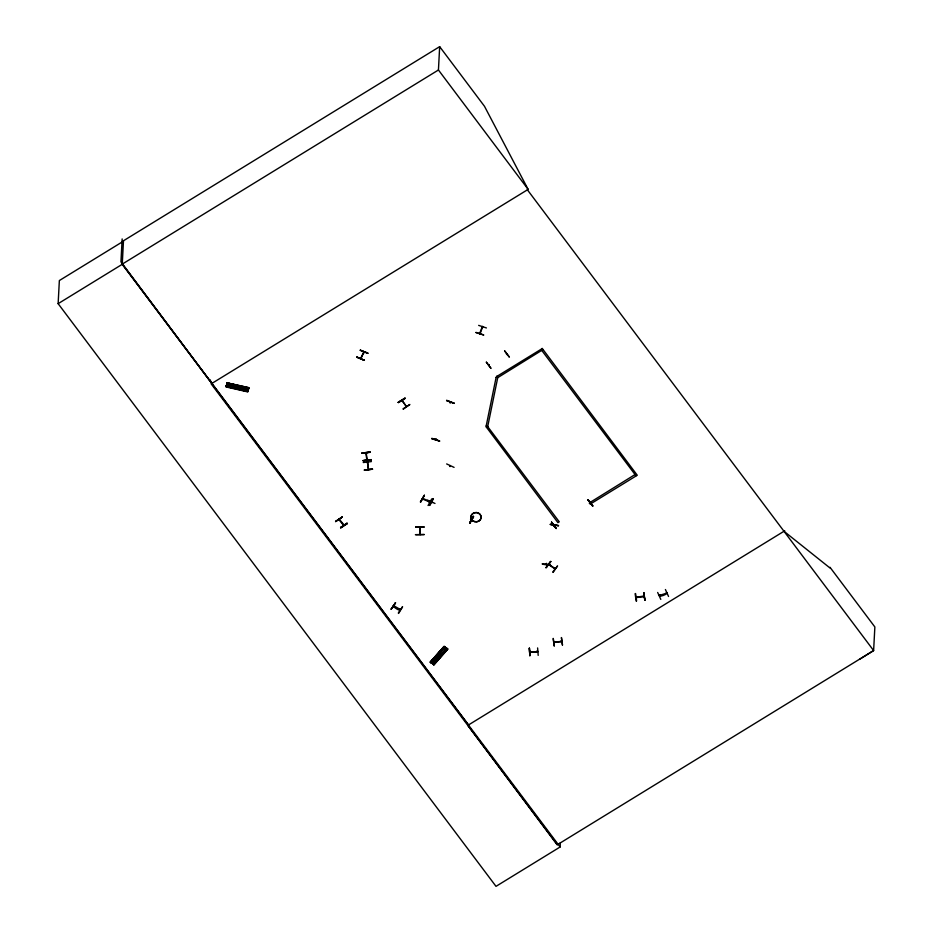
<?xml version="1.0" encoding="UTF-8"?>
<svg xmlns="http://www.w3.org/2000/svg" width="933" height="933" viewBox="0 0 933 933"><rect width="100%" height="100%" fill="white"/><g stroke="black" fill="none" stroke-linecap="round" stroke-linejoin="round"><path stroke-width="1.4" d="M366.821 459.141L366.867 460.132L365.853 452.458M424.165 534.632C410.508 534.656 414.439 534.807 424.177 534.446M560.348 842.662L560.115 846.989L496.006 886.35L58.138 303.668L59.35 280.553L123.459 241.192M122.153 238.93L120.952 261.846L211.908 383.405L209.89 379.591M560.115 846.989L122.246 264.307L123.483 240.761L439.665 46.65L484.484 106.292L528.078 189.294L527.343 189.749L873.626 650.558L859.934 659.083M226.113 386.565L247.793 391.58L248.073 390.624L226.299 385.796M228.34 386.892L229.308 383.265M229.81 387.23L230.778 383.603M232.014 387.731L232.982 384.104M233.973 388.175L234.941 384.548M236.166 388.688L237.145 385.061M342.213 516.975L335.6 521.384M343.962 524.859L339.064 518.993M340.825 527.961L347.414 523.53L340.592 527.495M343.659 525.454L338.889 519.623M340.603 527.518L347.193 523.063L340.627 527.705M360.768 358.832L363.928 352.347M360.861 357.701L360.5 358.727L363.928 351.613M361.129 357.817L360.919 358.727M363.87 352.732L363.917 351.939M363.94 352.697L364.138 352.126M370.063 452.108L361.887 453.24L370.074 452.132M367.835 353.362L360.336 350.295M363.24 462.523L371.404 461.59M367.194 459.176L367.194 460.202L366.133 452.435M367.264 462.92L367.205 461.847M367.485 461.823L368.57 469.427M367.59 462.978L367.602 461.963M368.22 469.124L367.52 462.173M371.147 459.572L371.194 460.179M398.344 402.531L405.19 398.263L398.368 402.403M402.158 400.898L401.68 400.269M402.065 400.852L402.415 400.642M395.499 602.835L391.219 609.027M403.056 408.829L409.867 404.479L403.301 409.155M400.397 609.471C401.062 612.176 392.292 606.695 393.481 605.622M393.679 605.634L400.49 609.622M394.158 605.914L393.924 606.567M391.219 609.226L395.545 602.706L391.16 609.156M405.878 405.855L406.298 406.415M406.555 406.17L406.065 405.738M406.217 406.38L401.925 400.129L402.438 401.085M398.286 613.063L402.578 606.707L398.613 613.424M399.709 609.272L400.467 609.879M783.977 531.274L829.997 567.999L830.032 567.322L874.862 626.964L873.626 650.558L557.444 844.668L211.161 383.86L528.148 189.376L438.44 69.998L439.665 46.65M415.826 527.028L424.083 526.923L415.838 526.9M424.282 495.376L420.643 501.907M419.78 526.935L420.095 527.95M419.827 526.783L419.873 534.108M420.247 534.551L419.827 533.583L419.815 534.446M420.188 527.798L420.107 526.783M420.212 534.504L420.2 526.935M429.658 501.977L422.579 499.038L422.614 498.327M422.801 498.327L429.903 501.709M423.29 499.272L423.314 498.572M424.328 495.376L420.316 501.907M427.571 500.135L434.988 503.458M428.06 505.523L431.746 498.875M431.862 438.44L439.606 441.087M429.028 501.697L429.238 501.406M429.157 502.047L429.355 501.371M429.868 501.604L429.67 502.281M429.821 505.453L433.413 498.758M431.186 501.231L431.816 500.846M431.559 501.394L431.676 502.362L431.699 501.651M435.629 439.163L435.641 439.513M436.014 439.291L436.201 438.72M433.927 664.891L430.475 662.092M431.874 660.494L435.105 662.838M432.807 659.421L436.049 661.777M446.72 400.385L454.324 403.383L446.58 400.677M433.705 664.436L447.525 648.808L444.05 646.406L430.218 662.185L444.306 646.441L430.696 662.535M434.218 657.823L437.449 660.179M435.454 656.517L438.697 658.745M446.65 463.934L454.079 467.375M449.986 402.298L450.406 402.788M436.866 654.919L440.096 657.147M450.184 466.173L449.811 466.01M450.091 466.558L450.056 465.544M475.97 332.568L483.795 335.017L475.982 332.393M469.696 522.912L473.649 516.544L470.045 523.238M482.384 327.483L482.326 326.69L479.737 333.244M479.76 333.641L479.924 332.754M480.04 332.964L480.133 333.361M470.78 518.935L471.387 519.844L470.57 519.238M470.897 518.9L471.515 519.611L470.559 519.471M482.116 327.39L482.256 326.468M482.408 327.145L482.664 326.433M486.42 327.95L478.641 325.372M486.373 362.191L491.015 368.418L486.338 362.179M488.892 364.616L489.125 365.293L488.624 364.861M488.647 364.756L488.775 365.409L489.137 364.873M486.385 427.127L557.922 522.632L559.252 521.815L487.691 426.603L486.128 426.031M486.373 427.407L487.714 426.311M486.116 426.323L496.169 377.095M487.691 426.603L497.732 377.655L496.834 376.162M496.158 377.375L497.744 377.375M504.59 350.96L509.395 357.141L504.753 350.913M506.467 353.817L506.701 354.493L506.817 353.689M506.701 353.665L506.677 354.458M541.723 350.365L635.956 475.76M589.738 502.362L590.636 503.867L637.262 475.235L542.143 348.347M543.041 349.56L497.732 377.655M529.862 655.561L529.373 648.097L529.839 655.561M529.617 651.549L529.792 652.225L537.875 651.467M529.792 651.467L529.792 652.225L537.688 651.852M530.364 651.444L530.364 652.202L530.457 651.514M537.606 647.934L538.189 655.374M537.688 651.887L537.676 651.129M550.388 565.13C538.644 562.471 540.16 564.605 550.388 565.118M550.843 561.491L546.05 567.731L550.808 561.479M546.271 563.52L546.143 564.372M546.505 564.173L546.295 563.754M546.365 563.462L546.178 564.383M546.645 563.52L546.656 563.94M548.371 564.477L554.925 568.827M550.342 524.521L558.529 525.594L550.365 524.288M548.546 564.267L548.954 564.908M548.732 564.302L555.252 568.675M549.105 565.305L549.199 564.605M551.578 522.165L556.196 528.591L551.543 522.188M553.91 524.882C553.794 526.807 555.543 523.891 553.805 525.361M554.668 524.824L554.447 526.037L554.155 525.034M554.249 525.232L554.039 526.025L554.389 524.591M554.505 524.614L554.447 524.941M556.185 528.405L551.508 522.363M554.412 568.442L555.228 568.943M555.158 568.524L554.878 569.188M558.459 525.78L550.365 524.393M552.803 571.976L557.561 565.899L553.129 572.361M554.552 642.102L553.794 642.475L553.899 641.752M553.957 642.126L554.634 642.091M554.249 645.834L553.222 638.405L554.19 646.009M554.564 641.764L554.587 642.359M561.095 641.076L561.13 641.741L561.958 641.239M561.176 640.983L561.829 641.624L553.875 642.452M561.783 641.682L561.923 640.983M562.436 645.17L561.421 637.542L562.494 644.971M587.953 500.018L592.956 506.024L588.047 499.936M590.356 503.295L589.633 503.727L589.539 503.004M635.046 474.547L589.726 502.654M635.571 593.505L636.609 600.934M636.259 596.84L636.306 597.225M636.831 596.782L636.936 597.447M636.947 597.517L636.924 596.852M643.385 596.77L643.455 596.164L643.56 596.793M644.097 596.024L636.096 597.237M644.283 596.082L644.318 596.339M644.796 600.269L643.77 592.642L644.843 600.071M659.281 595.476L666.897 593.073M659.409 595.347C658.266 597.761 668.016 594.181 666.92 592.735M660.121 595.266L660.086 595.884L659.934 595.161M660.809 599.394L657.66 592.467M666.197 593.283L666.197 592.91M668.553 596.479L665.416 589.528M480.297 333.209L480.017 333.839M226.906 383.65L248.621 388.594L248.866 387.708L227.104 382.88L248.866 387.731L247.723 391.895L226.031 386.927L226.369 385.679M248.679 388.42L248.528 388.979L226.824 384.011L227.174 382.74M226.229 386.18L247.875 391.324M226.847 383.976L248.551 388.898M226.894 383.696L248.61 388.618M227.034 383.265L248.726 388.245M227.092 382.985L226.136 386.507M248.05 390.717L226.287 385.9M245.612 390.974L246.58 387.347M449.811 466.418L450.114 465.847M406.52 406.613L401.995 400.537M431.734 438.778L439.641 441.017L431.874 438.417M480.052 333.757L482.641 326.877M454.324 403.383L446.709 400.397M356.838 357.269L364.371 360.231M553.724 642.184L561.818 641.333M429.437 505.254L433.04 498.56M473.276 516.194L469.649 523.075L473.346 516.404M420.69 502.106L424.387 495.26M550.493 561.444L546.05 567.731M430.218 662.185L444.096 646.452M445.169 647.222L430.883 662.675L444.679 646.861L445.181 647.222L431.326 662.99L430.498 662.302M430.918 662.687L444.936 646.907M447.758 649.123L433.88 664.879L447.77 649.123L446.639 648.307L432.795 664.074L433.425 664.529M446.72 648.365L433.052 664.121M433.017 664.168L446.895 648.353M433.437 664.553L447.35 648.832M553.922 525.244L554.564 524.906M342.201 517.115L335.635 521.605M335.588 521.524L342.248 517.01M438.44 69.998L122.258 264.109L468.541 724.918M58.138 303.668L122.246 264.307M398.391 402.624L405.12 398.344M398.123 402.275L404.945 398.111M496.822 376.454L542.12 348.639M784.723 530.819L467.806 725.384L557.176 844.832M590.181 503.027L589.423 503.493M554.727 525.162L554.132 525.524M393.469 605.96L394.239 606.403M588 499.808L592.642 506.187M644.132 596.735L636.294 597.552M635.14 593.715L636.201 601.144M361.876 453.135L370.074 452.143M371.147 459.619L362.972 460.692L371.194 460.144M643.84 592.793L644.913 600.222M447.525 648.808L433.227 664.389L447.129 648.668M432.48 502.281L431.687 502.327M442.895 648.062L446.126 650.406M370.063 452.342L361.887 453.24M372.512 469.229L364.337 470.127M529.373 648.097L529.851 655.759M424.072 527.11L415.826 527.122M356.873 357.071L364.383 360.36L356.896 357.001M360.325 350.19L367.987 353.199L360.301 350.225M432.411 501.884L432.189 502.584L432.446 501.989M537.023 651.234L537.023 651.899L537.105 651.152M450.009 402.648L450.616 402.216L449.974 402.636M371.147 459.771L362.96 460.657L371.147 459.841M372.5 469.159L364.313 470.045L372.5 469.182M472.704 520.754A5.12 4.642 3 0 0 481.066 518.153A5.12 4.642 3 0 0 474.326 512.858A5.12 4.642 3 0 0 472.704 520.754M472.716 520.614A5.12 4.642 3 0 0 481.078 518.013A5.12 4.642 3 0 0 474.337 512.718A5.12 4.642 3 0 0 472.716 520.614"/></g></svg>
